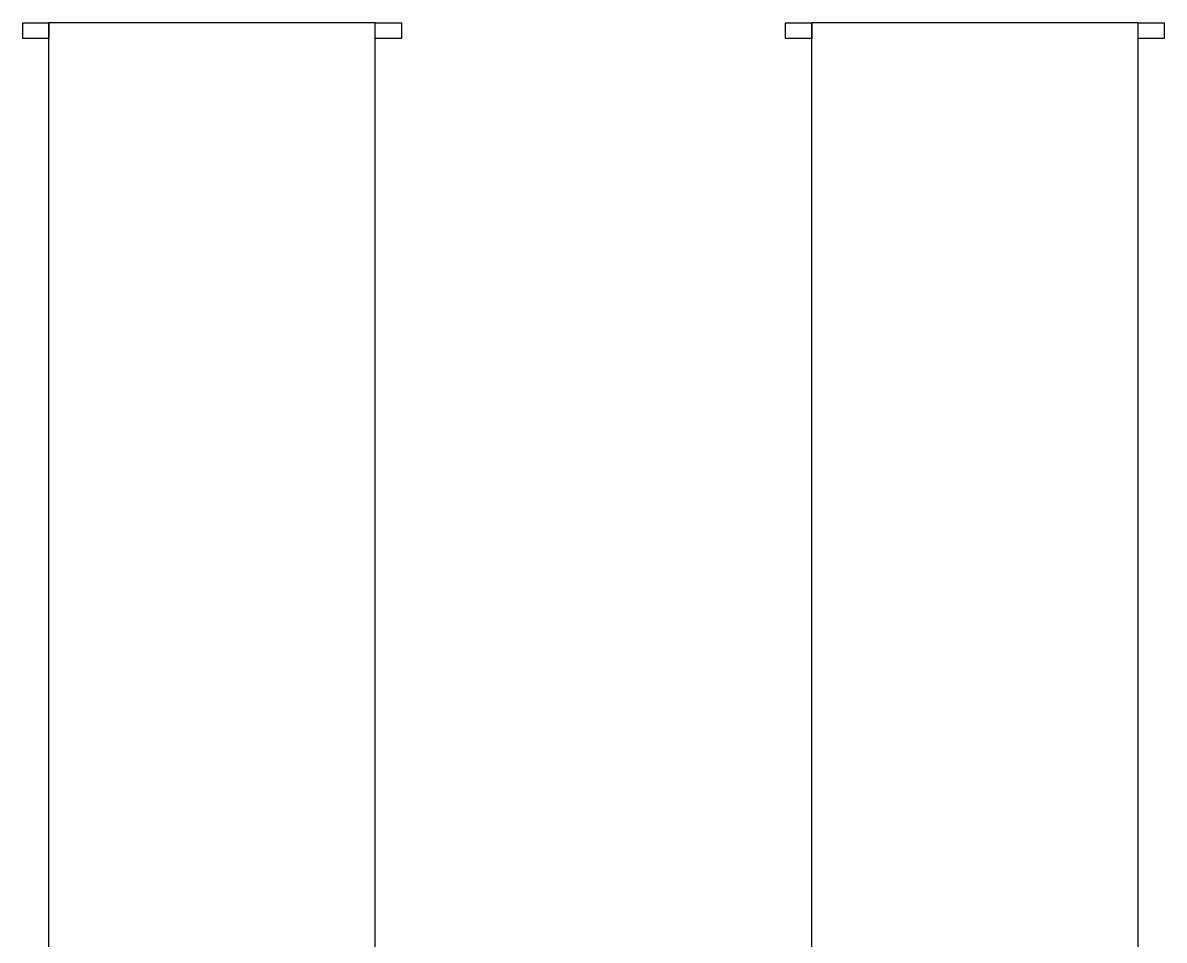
# Model space of a CAD drawing. Extents: x -40736 to 367926, y -65544 to 37405.
# Drawn here: x 355965 to 356818, y -44761 to -44076 of the extents above; entities that cross this region are included whole.
import ezdxf

# ---------------------------------------------------------------- set-up
doc = ezdxf.new("R2010")
doc.units = 0
doc.header["$LTSCALE"] = 600
doc.header["$MEASUREMENT"] = 0
doc.layers.add('C4', color=4, linetype='CONTINUOUS')
doc.layers.add('CAR', color=3, linetype='CONTINUOUS')

# ---------------------------------------------------------------- blocks, each defined once
blk = doc.blocks.new('PCAR7', base_point=(2462.22, 2795.09))
at = {"layer": 'CAR'}
for p, q in [((2695.88, 2810.33), (3945.56, 2810.33)), ((3945.56, 2566.49), (3945.56, 2810.33)), ((2695.88, 2566.49), (3945.56, 2566.49))]:
    blk.add_line(p, q, dxfattribs=at)

msp = doc.modelspace()

# ---------------------------------------------------------------- linework, layer by layer
at = {"layer": 'C4', "linetype": 'Continuous'}
for points in [[(355964.87746, -44075.79681), (355984.36956, -44075.79681), (355984.36956, -44087.41554), (355964.87746, -44087.41554)], [(356228.20956, -44075.79681), (356247.70167, -44075.79681), (356247.70167, -44087.41554), (356228.20956, -44087.41554)], [(356534.87746, -44075.79681), (356554.36956, -44075.79681), (356554.36956, -44087.41554), (356534.87746, -44087.41554)], [(356798.20956, -44075.79681), (356817.70167, -44075.79681), (356817.70167, -44087.41554), (356798.20956, -44087.41554)]]:
    msp.add_lwpolyline(points, close=True, dxfattribs=at)

# ---------------------------------------------------------------- block references
at = {"layer": 'CAR', "linetype": 'Continuous', "rotation": 90}
for p in [(355999.60956, -45559.14009), (356569.60956, -45559.14009)]:
    msp.add_blockref('PCAR7', p, dxfattribs=at)

doc.saveas('drawing.dxf')
